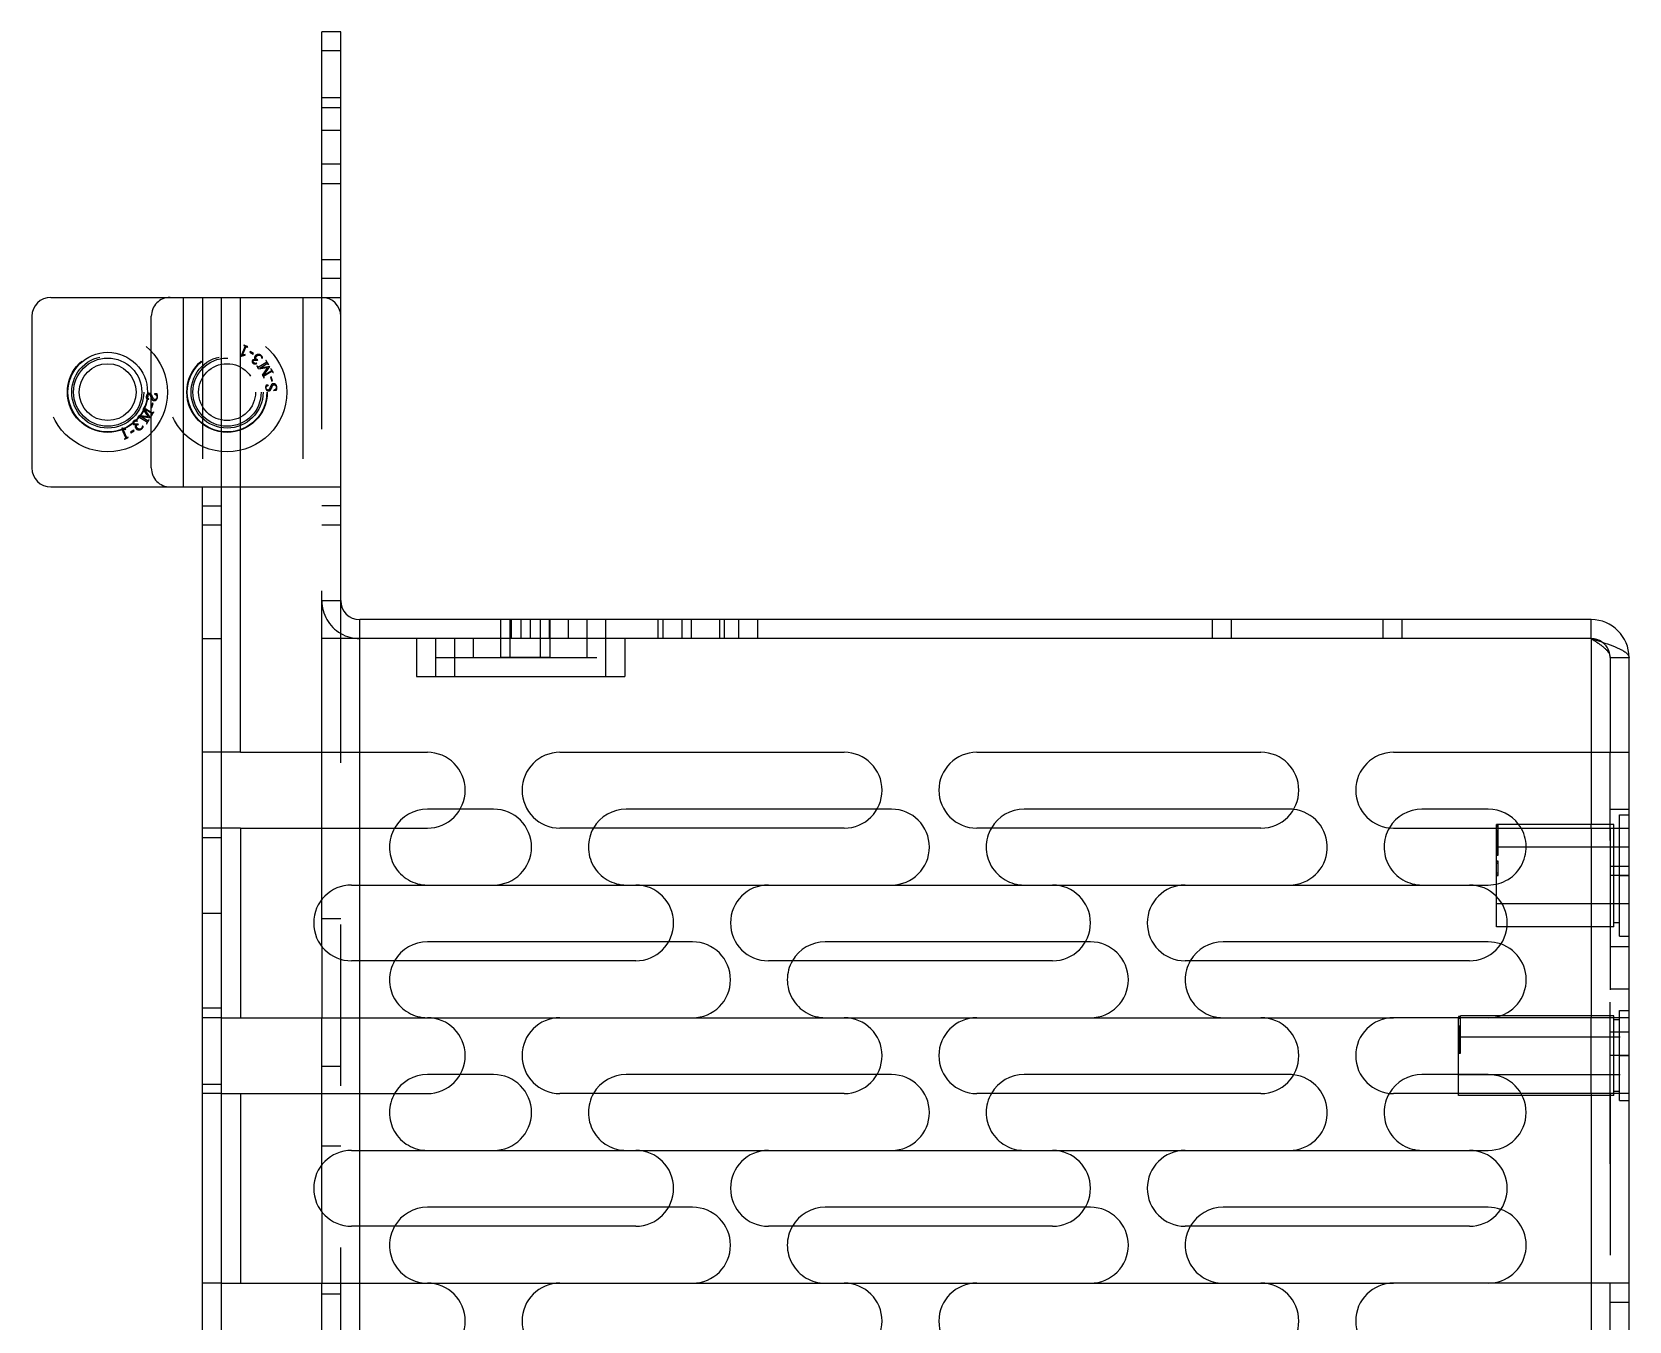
# Model space of a CAD drawing. Header units: millimetres. Extents: x 0 to 8948, y -1340 to 1100.
# Drawn here: x 5218.8 to 5303.1, y -681.3 to -613.3 of the extents above; entities that cross this region are included whole.
import ezdxf

# ---------------------------------------------------------------- set-up
doc = ezdxf.new("R2010")
doc.units = ezdxf.units.MM
doc.header["$LTSCALE"] = 85.25
doc.linetypes.add('HIDDEN', pattern=[0.2, 0.1, -0.1])
doc.layers.get('0').update_dxf_attribs({"linetype": 'CONTINUOUS'})
doc.layers.add('02___PRT_ALL_AXES', color=7, linetype='CONTINUOUS')
doc.layers.add('DEFAULT_2', color=8, linetype='HIDDEN')

msp = doc.modelspace()

# ---------------------------------------------------------------- linework, layer by layer
at = {"color": 7, "linetype": 'Continuous'}
for p, q in [((5234.134, -627.329), (5234.134, -613.329)), ((5235.134, -613.329), (5234.134, -613.329)), ((5235.134, -614.329), (5234.134, -614.329)), ((5227.834, -732.329), (5227.834, -637.329)), ((5227.834, -638.329), (5228.834, -638.329)), ((5227.834, -639.329), (5228.834, -639.329)), ((5236.134, -645.329), (5236.134, -644.329)), ((5301.134, -645.329), (5301.134, -644.329)), ((5227.834, -645.329), (5228.834, -645.329)), ((5250.134, -645.329), (5239.134, -645.329)), ((5234.134, -655.329), (5234.134, -651.329)), ((5236.134, -655.329), (5236.134, -651.329)), ((5301.134, -651.329), (5301.134, -655.129)), ((5302.134, -655.329), (5302.134, -651.329)), ((5241.428, -654.329), (5239.705, -654.329)), ((5263.428, -654.329), (5250.205, -654.329)), ((5285.205, -654.329), (5271.205, -654.329)), ((5295.705, -654.329), (5292.205, -654.329)), ((5296.134, -655.329), (5296.134, -655.129)), ((5296.234, -655.132), (5296.134, -655.132)), ((5296.234, -655.144), (5296.134, -655.144)), ((5296.234, -655.189), (5296.134, -655.189)), ((5296.234, -655.219), (5296.134, -655.219)), ((5296.234, -655.144), (5296.234, -655.132)), ((5296.234, -655.219), (5296.234, -655.189)), ((5236.134, -662.329), (5236.134, -658.329)), ((5234.134, -661.562), (5234.134, -659.097)), ((5252.428, -661.329), (5239.705, -661.329)), ((5274.428, -661.329), (5260.705, -661.329)), ((5295.705, -661.329), (5281.705, -661.329)), ((5234.134, -669.329), (5234.134, -665.329)), ((5236.134, -669.329), (5236.134, -665.329)), ((5294.134, -667.329), (5294.134, -665.329)), ((5294.234, -665.779), (5294.134, -665.779)), ((5294.234, -665.868), (5294.134, -665.868)), ((5294.234, -665.868), (5294.234, -665.779)), ((5302.134, -669.329), (5302.134, -665.329)), ((5294.234, -666.091), (5294.134, -666.091)), ((5294.134, -666.22), (5294.234, -666.22)), ((5294.234, -666.231), (5294.134, -666.231)), ((5294.234, -666.49), (5294.134, -666.49)), ((5294.234, -666.609), (5294.134, -666.609)), ((5294.234, -666.231), (5294.234, -666.091)), ((5294.234, -666.609), (5294.234, -666.49)), ((5241.428, -668.329), (5239.705, -668.329)), ((5263.428, -668.329), (5250.205, -668.329)), ((5285.205, -668.329), (5271.205, -668.329)), ((5294.134, -668.329), (5292.205, -668.329)), ((5236.134, -676.329), (5236.134, -672.329)), ((5234.134, -675.562), (5234.134, -673.097)), ((5252.428, -675.329), (5239.705, -675.329)), ((5274.428, -675.329), (5260.705, -675.329)), ((5295.705, -675.329), (5281.705, -675.329)), ((5234.134, -683.329), (5234.134, -679.329)), ((5236.134, -683.329), (5236.134, -679.329)), ((5301.134, -679.329), (5301.134, -683.329)), ((5302.134, -683.329), (5302.134, -679.329))]:
    msp.add_line(p, q, dxfattribs=at)
at = {"color": 3, "linetype": 'Continuous'}
for p, q in [((5235.134, -645.329), (5235.134, -613.329)), ((5219.834, -627.329), (5234.134, -627.329)), ((5226.834, -637.329), (5226.834, -627.329)), ((5228.834, -865.329), (5228.834, -627.329)), ((5229.834, -651.329), (5229.834, -627.329)), ((5218.834, -628.329), (5218.834, -636.329)), ((5219.834, -637.329), (5228.834, -637.329)), ((5301.134, -644.329), (5236.134, -644.329)), ((5239.134, -645.329), (5235.134, -645.329)), ((5239.134, -645.329), (5239.134, -647.329)), ((5240.134, -645.329), (5240.134, -647.329)), ((5249.134, -647.329), (5249.134, -645.329)), ((5250.134, -645.329), (5250.134, -647.329)), ((5301.134, -645.329), (5250.134, -645.329)), ((5301.134, -645.329), (5301.134, -651.329)), ((5303.134, -849.329), (5303.134, -646.329)), ((5239.134, -647.329), (5250.134, -647.329)), ((5229.834, -651.329), (5228.834, -651.329)), ((5246.705, -651.329), (5261.705, -651.329)), ((5268.705, -651.329), (5283.705, -651.329)), ((5290.705, -651.329), (5303.134, -651.329)), ((5229.834, -655.329), (5228.834, -655.329)), ((5229.834, -655.329), (5229.834, -665.329)), ((5261.705, -655.329), (5246.705, -655.329)), ((5283.705, -655.329), (5268.705, -655.329)), ((5290.705, -655.329), (5303.134, -655.329)), ((5301.134, -655.329), (5301.134, -665.329)), ((5235.705, -658.329), (5250.705, -658.329)), ((5257.705, -658.329), (5272.705, -658.329)), ((5279.705, -658.329), (5294.705, -658.329)), ((5250.705, -662.329), (5235.705, -662.329)), ((5272.705, -662.329), (5257.705, -662.329)), ((5294.705, -662.329), (5279.705, -662.329)), ((5228.834, -665.329), (5239.705, -665.329)), ((5246.705, -665.329), (5261.705, -665.329)), ((5268.705, -665.329), (5283.705, -665.329)), ((5303.134, -665.329), (5290.705, -665.329)), ((5228.834, -669.329), (5239.705, -669.329)), ((5229.834, -669.329), (5229.834, -679.329)), ((5261.705, -669.329), (5246.705, -669.329)), ((5283.705, -669.329), (5268.705, -669.329)), ((5303.134, -669.329), (5290.705, -669.329)), ((5301.134, -669.329), (5301.134, -679.329)), ((5235.705, -672.329), (5250.705, -672.329)), ((5257.705, -672.329), (5272.705, -672.329)), ((5279.705, -672.329), (5294.705, -672.329)), ((5250.705, -676.329), (5235.705, -676.329)), ((5272.705, -676.329), (5257.705, -676.329)), ((5294.705, -676.329), (5279.705, -676.329)), ((5228.834, -679.329), (5239.705, -679.329)), ((5246.705, -679.329), (5261.705, -679.329)), ((5268.705, -679.329), (5283.705, -679.329)), ((5303.134, -679.329), (5290.705, -679.329))]:
    msp.add_line(p, q, dxfattribs=at)
at = {"color": 7, "linetype": 'Continuous'}
for radius in [1.8, 1.5]:
    msp.add_circle((5222.834, -632.329), radius, dxfattribs=at)
at = {"color": 3, "linetype": 'Continuous'}
for centre, radius, start, end in [((5219.834, -628.329), 1, 90, 180), ((5234.134, -628.329), 1, 0, 90), ((5219.834, -636.329), 1, 180, 270), ((5236.134, -643.329), 1, 180, 270), ((5301.134, -646.329), 2, 0, 90), ((5246.705, -653.329), 2, 90, 270), ((5261.705, -653.329), 2, 270, 90), ((5268.705, -653.329), 2, 90, 270), ((5283.705, -653.329), 2, 270, 90), ((5290.705, -653.329), 2, 90, 270), ((5235.705, -660.329), 2, 90, 270), ((5250.705, -660.329), 2, 270, 90), ((5257.705, -660.329), 2, 90, 270), ((5272.705, -660.329), 2, 270, 90), ((5279.705, -660.329), 2, 90, 270), ((5294.705, -660.329), 2, 270, 90), ((5239.705, -667.329), 2, 270, 90), ((5246.705, -667.329), 2, 90, 270), ((5261.705, -667.329), 2, 270, 90), ((5268.705, -667.329), 2, 90, 270), ((5283.705, -667.329), 2, 270, 90), ((5290.705, -667.329), 2, 90, 270), ((5235.705, -674.329), 2, 90, 270), ((5250.705, -674.329), 2, 270, 90), ((5257.705, -674.329), 2, 90, 270), ((5272.705, -674.329), 2, 270, 90), ((5279.705, -674.329), 2, 90, 270), ((5294.705, -674.329), 2, 270, 90), ((5239.705, -681.329), 2, 270, 90), ((5246.705, -681.329), 2, 90, 270), ((5261.705, -681.329), 2, 270, 90), ((5268.705, -681.329), 2, 90, 270), ((5283.705, -681.329), 2, 270, 90), ((5290.705, -681.329), 2, 90, 270)]:
    msp.add_arc(centre, radius, start, end, dxfattribs=at)
at = {"color": 7, "linetype": 'Continuous'}
for centre, radius, start, end in [((5236.134, -643.329), 2, 239.86467, 270), ((5301.134, -646.329), 1, 54.96851, 90), ((5239.705, -656.329), 2, 90, 149.87175), ((5250.205, -656.329), 2, 90, 149.87175), ((5271.205, -656.329), 2, 90, 149.87175), ((5285.205, -656.329), 2, 83.89912, 90), ((5292.205, -656.329), 2, 90, 149.2104), ((5295.705, -656.329), 2, 36.88198, 90), ((5239.705, -663.329), 2, 90, 149.87175), ((5260.705, -663.329), 2, 90, 149.87175), ((5281.705, -663.329), 2, 90, 149.87175), ((5295.705, -663.329), 2, 70.92194, 90), ((5239.705, -670.329), 2, 90, 149.87175), ((5250.205, -670.329), 2, 90, 149.87175), ((5271.205, -670.329), 2, 90, 149.87175), ((5285.205, -670.329), 2, 83.89912, 90), ((5292.205, -670.329), 2, 90, 149.2104), ((5239.705, -677.329), 2, 90, 149.87175), ((5260.705, -677.329), 2, 90, 149.87175), ((5281.705, -677.329), 2, 90, 149.87175), ((5295.705, -677.329), 2, 70.92194, 90)]:
    msp.add_arc(centre, radius, start, end, dxfattribs=at)
at = {"color": 3, "linetype": 'Continuous'}
for points, knots in [([(5301.134, -645.329), (5301.279, -645.375), (5301.471, -645.436), (5301.662, -645.499), (5301.709, -645.515)], [0, 0, 0, 0, 0.754218, 1, 1, 1, 1]), ([(5301.709, -645.515), (5301.901, -645.579), (5302.25, -645.7), (5302.652, -645.868), (5302.901, -646.014), (5303.054, -646.132), (5303.134, -646.254), (5303.134, -646.329)], [0, 0, 0, 0, 0.358974, 0.654126, 0.770894, 0.865748, 1, 1, 1, 1])]:
    msp.add_open_spline(points, degree=3, knots=knots, dxfattribs=at)
at = {"layer": '02___PRT_ALL_AXES', "color": 8, "linetype": 'HIDDEN'}
for p, q in [((5234.134, -616.779), (5235.134, -616.779)), ((5234.134, -620.279), (5234.134, -616.78)), ((5235.134, -620.279), (5235.134, -616.78)), ((5235.134, -618.529), (5234.134, -618.529)), ((5234.134, -620.279), (5235.134, -620.279)), ((5234.134, -621.329), (5235.134, -621.329)), ((5243.584, -646.329), (5243.584, -644.329)), ((5246.184, -644.329), (5243.585, -644.329)), ((5244.084, -646.329), (5244.084, -644.329)), ((5244.634, -644.329), (5244.634, -645.329)), ((5245.134, -644.329), (5245.134, -645.329)), ((5245.684, -646.329), (5245.684, -644.329)), ((5246.184, -646.329), (5246.184, -644.329)), ((5251.884, -645.329), (5251.884, -644.329)), ((5255.384, -644.329), (5251.885, -644.329)), ((5253.634, -644.329), (5253.634, -645.329)), ((5255.384, -645.329), (5255.384, -644.329)), ((5246.184, -645.329), (5243.584, -645.329)), ((5255.384, -645.329), (5251.885, -645.329)), ((5246.184, -646.329), (5243.584, -646.329)), ((5228.834, -651.329), (5227.834, -651.329)), ((5302.134, -654.329), (5303.134, -654.329)), ((5302.134, -775.329), (5302.134, -654.33)), ((5303.134, -775.329), (5303.134, -654.33)), ((5228.834, -655.329), (5227.834, -655.329)), ((5227.834, -655.829), (5228.834, -655.829)), ((5227.834, -668.829), (5227.834, -655.83)), ((5228.834, -668.829), (5228.834, -655.83)), ((5302.334, -655.129), (5302.134, -655.129)), ((5296.134, -658.941), (5296.134, -656.329)), ((5303.134, -656.329), (5296.134, -656.329)), ((5302.134, -657.329), (5303.134, -657.329)), ((5303.134, -657.829), (5302.134, -657.829)), ((5228.834, -659.829), (5227.834, -659.829)), ((5303.134, -659.329), (5296.134, -659.329)), ((5302.334, -660.529), (5296.694, -660.529)), ((5302.134, -661.579), (5303.134, -661.579)), ((5303.134, -663.829), (5302.134, -663.829)), ((5228.834, -664.829), (5227.834, -664.829)), ((5302.334, -665.234), (5294.234, -665.234)), ((5302.334, -669.424), (5302.334, -665.234)), ((5302.634, -665.434), (5302.334, -665.434)), ((5302.634, -669.224), (5302.634, -665.434)), ((5294.134, -667.329), (5294.134, -666.329)), ((5294.134, -666.329), (5303.134, -666.329)), ((5302.134, -666.079), (5303.134, -666.079)), ((5303.134, -667.329), (5302.134, -667.329)), ((5294.134, -668.329), (5303.134, -668.329)), ((5227.834, -668.829), (5228.834, -668.829)), ((5294.134, -669.424), (5294.134, -669.329)), ((5302.634, -669.224), (5302.334, -669.224)), ((5302.334, -669.424), (5294.134, -669.424)), ((5302.134, -680.329), (5303.134, -680.329))]:
    msp.add_line(p, q, dxfattribs=at)
at = {"layer": '02___PRT_ALL_AXES', "color": 3, "linetype": 'Continuous'}
for p, q in [((5229.834, -651.329), (5239.705, -651.329)), ((5229.834, -655.329), (5239.705, -655.329))]:
    msp.add_line(p, q, dxfattribs=at)
at = {"layer": '02___PRT_ALL_AXES', "color": 7, "linetype": 'Continuous'}
for p, q in [((5302.134, -655.129), (5296.134, -655.129)), ((5296.134, -660.529), (5296.134, -658.941)), ((5296.694, -660.529), (5296.134, -660.529)), ((5294.134, -669.329), (5294.134, -667.329))]:
    msp.add_line(p, q, dxfattribs=at)
at = {"layer": '02___PRT_ALL_AXES', "color": 3, "linetype": 'Continuous'}
msp.add_circle((5222.834, -632.329), 2.1, dxfattribs=at)
at = {"layer": '02___PRT_ALL_AXES', "color": 8, "linetype": 'HIDDEN'}
msp.add_circle((5229.134, -632.329), 2.1, dxfattribs=at)
at = {"layer": '02___PRT_ALL_AXES', "color": 3, "linetype": 'Continuous'}
msp.add_arc((5239.705, -653.329), 2, 270, 90, dxfattribs=at)
at = {"layer": 'DEFAULT_2', "color": 8, "linetype": 'HIDDEN'}
for p, q in [((5235.134, -617.329), (5234.134, -617.329)), ((5234.134, -625.329), (5235.134, -625.329)), ((5235.134, -626.329), (5234.134, -626.329)), ((5227.834, -627.329), (5227.834, -637.329)), ((5233.134, -627.329), (5233.134, -637.329)), ((5234.134, -651.329), (5234.134, -627.329)), ((5234.134, -627.329), (5235.134, -627.329)), ((5225.134, -636.329), (5225.134, -628.329)), ((5230.071, -629.936), (5229.87, -630.418)), ((5229.87, -630.418), (5229.898, -630.429)), ((5229.954, -630.374), (5230.126, -629.959)), ((5230.081, -630.351), (5229.954, -630.374)), ((5230.025, -629.854), (5230.019, -629.867)), ((5230.019, -629.867), (5230.055, -629.89)), ((5230.086, -630.371), (5230.081, -630.351)), ((5230.169, -629.938), (5230.216, -629.949)), ((5230.216, -629.949), (5230.221, -629.936)), ((5230.353, -630.182), (5230.333, -630.216)), ((5230.333, -630.216), (5230.515, -630.33)), ((5230.536, -630.296), (5230.353, -630.182)), ((5230.515, -630.33), (5230.536, -630.296)), ((5230.981, -630.53), (5230.999, -630.523)), ((5230.699, -630.816), (5230.693, -630.799)), ((5230.715, -630.944), (5230.702, -630.952)), ((5230.754, -630.986), (5230.715, -630.944)), ((5230.746, -630.64), (5230.751, -630.621)), ((5230.791, -631.098), (5231.272, -631.023)), ((5231.177, -630.785), (5230.824, -630.998)), ((5230.855, -631.061), (5231.219, -630.842)), ((5231.392, -630.976), (5230.855, -631.061)), ((5231.272, -631.023), (5230.99, -631.428)), ((5231.052, -631.463), (5231.392, -630.976)), ((5231.454, -631.221), (5231.052, -631.463)), ((5231.056, -631.491), (5231.467, -631.243)), ((5231.193, -630.655), (5231.181, -630.662)), ((5231.181, -630.662), (5231.207, -630.736)), ((5231.278, -630.844), (5231.315, -630.885)), ((5231.315, -630.885), (5231.327, -630.877)), ((5231.456, -631.09), (5231.443, -631.098)), ((5231.443, -631.098), (5231.478, -631.174)), ((5231.531, -631.261), (5231.565, -631.299)), ((5231.565, -631.299), (5231.577, -631.292)), ((5231.09, -631.567), (5231.056, -631.491)), ((5231.078, -631.575), (5231.09, -631.567)), ((5231.299, -631.959), (5231.195, -631.967)), ((5231.299, -631.959), (5231.3, -631.971)), ((5231.469, -631.528), (5231.432, -631.539)), ((5231.432, -631.539), (5231.494, -631.745)), ((5231.532, -631.734), (5231.469, -631.528)), ((5231.494, -631.745), (5231.532, -631.734)), ((5231.6, -632.238), (5231.599, -632.225)), ((5231.6, -632.238), (5231.736, -632.233)), ((5224.756, -633.168), (5224.79, -633.092)), ((5224.79, -633.092), (5224.778, -633.084)), ((5224.895, -632.692), (5224.999, -632.7)), ((5224.999, -632.7), (5225, -632.688)), ((5225.194, -632.914), (5225.132, -633.12)), ((5225.169, -633.131), (5225.232, -632.925)), ((5225.232, -632.925), (5225.194, -632.914)), ((5225.3, -632.421), (5225.299, -632.434)), ((5225.436, -632.426), (5225.3, -632.421)), ((5224.393, -633.86), (5224.399, -633.843)), ((5224.402, -633.707), (5224.415, -633.715)), ((5224.415, -633.715), (5224.454, -633.673)), ((5224.972, -633.636), (5224.491, -633.561)), ((5224.524, -633.661), (5224.877, -633.874)), ((5224.919, -633.817), (5224.555, -633.598)), ((5224.555, -633.598), (5225.092, -633.683)), ((5224.69, -633.231), (5224.972, -633.636)), ((5225.092, -633.683), (5224.752, -633.196)), ((5224.752, -633.196), (5225.154, -633.438)), ((5225.167, -633.416), (5224.756, -633.168)), ((5224.907, -633.922), (5224.881, -633.997)), ((5225.015, -633.774), (5224.978, -633.815)), ((5225.027, -633.781), (5225.015, -633.774)), ((5225.132, -633.12), (5225.169, -633.131)), ((5225.178, -633.485), (5225.143, -633.561)), ((5225.143, -633.561), (5225.156, -633.569)), ((5225.265, -633.36), (5225.231, -633.398)), ((5225.277, -633.367), (5225.265, -633.36)), ((5223.598, -634.23), (5223.57, -634.241)), ((5223.57, -634.241), (5223.771, -634.723)), ((5223.826, -634.7), (5223.654, -634.285)), ((5223.654, -634.285), (5223.781, -634.308)), ((5223.755, -634.769), (5223.719, -634.792)), ((5223.781, -634.308), (5223.786, -634.288)), ((5223.916, -634.71), (5223.869, -634.721)), ((5223.921, -634.723), (5223.916, -634.71)), ((5224.215, -634.329), (5224.033, -634.443)), ((5224.033, -634.443), (5224.053, -634.477)), ((5224.053, -634.477), (5224.236, -634.363)), ((5224.236, -634.363), (5224.215, -634.329)), ((5224.451, -634.038), (5224.446, -634.019)), ((5224.699, -634.136), (5224.681, -634.129)), ((5224.881, -633.997), (5224.893, -634.004)), ((5223.719, -634.792), (5223.725, -634.805)), ((5228.834, -637.329), (5235.134, -637.329)), ((5235.134, -638.329), (5234.134, -638.329)), ((5234.134, -639.329), (5235.134, -639.329)), ((5234.134, -643.329), (5235.134, -643.329)), ((5244.134, -644.329), (5244.134, -645.329)), ((5245.134, -644.329), (5245.134, -645.329)), ((5246.134, -644.329), (5246.134, -645.329)), ((5247.134, -644.329), (5247.134, -645.329)), ((5248.134, -646.329), (5248.134, -644.329)), ((5249.134, -645.329), (5249.134, -644.329)), ((5252.134, -644.329), (5252.134, -645.329)), ((5253.134, -644.329), (5253.134, -645.329)), ((5255.134, -644.329), (5255.134, -645.329)), ((5256.134, -644.329), (5256.134, -645.329)), ((5257.134, -644.329), (5257.134, -645.329)), ((5281.134, -644.329), (5281.134, -645.329)), ((5282.134, -644.329), (5282.134, -645.329)), ((5290.134, -644.329), (5290.134, -645.329)), ((5291.134, -644.329), (5291.134, -645.329)), ((5235.134, -645.329), (5234.134, -645.329)), ((5235.134, -805.329), (5235.134, -645.329)), ((5236.134, -651.329), (5236.134, -645.329)), ((5241.134, -645.329), (5241.134, -647.329)), ((5242.134, -646.329), (5242.134, -645.329)), ((5240.134, -646.329), (5249.134, -646.329)), ((5302.134, -646.329), (5302.134, -651.329)), ((5302.134, -646.329), (5303.134, -646.329)), ((5243.205, -654.329), (5241.428, -654.329)), ((5264.205, -654.329), (5263.428, -654.329)), ((5302.634, -661.029), (5302.634, -654.629)), ((5302.634, -654.629), (5303.134, -654.629)), ((5228.834, -655.329), (5227.834, -655.329)), ((5234.134, -659.097), (5234.134, -655.329)), ((5236.134, -658.329), (5236.134, -655.329)), ((5296.234, -655.136), (5296.134, -655.136)), ((5296.234, -655.147), (5296.134, -655.147)), ((5296.134, -655.242), (5296.234, -655.242)), ((5296.134, -657.829), (5296.134, -655.329)), ((5296.134, -655.441), (5296.234, -655.441)), ((5296.134, -655.446), (5296.234, -655.446)), ((5296.134, -655.448), (5296.234, -655.448)), ((5296.234, -655.471), (5296.134, -655.471)), ((5296.134, -655.479), (5296.234, -655.479)), ((5296.134, -655.523), (5296.234, -655.523)), ((5296.134, -655.536), (5296.234, -655.536)), ((5296.134, -655.539), (5296.234, -655.539)), ((5296.134, -655.551), (5296.234, -655.551)), ((5296.234, -655.563), (5296.134, -655.563)), ((5296.134, -655.575), (5296.234, -655.575)), ((5296.134, -655.577), (5296.234, -655.577)), ((5296.134, -655.62), (5296.234, -655.62)), ((5296.134, -655.639), (5296.234, -655.639)), ((5296.134, -655.699), (5296.234, -655.699)), ((5296.134, -655.711), (5296.234, -655.711)), ((5296.134, -655.751), (5296.234, -655.751)), ((5296.134, -655.768), (5296.234, -655.768)), ((5296.134, -655.809), (5296.234, -655.809)), ((5296.134, -655.844), (5296.234, -655.844)), ((5296.234, -655.189), (5296.234, -655.144)), ((5296.234, -656.746), (5296.234, -655.219)), ((5301.134, -655.329), (5301.134, -655.129)), ((5302.134, -655.329), (5302.134, -665.329)), ((5302.334, -660.529), (5302.334, -655.13)), ((5296.134, -655.856), (5296.234, -655.856)), ((5296.134, -655.895), (5296.234, -655.895)), ((5296.134, -655.895), (5296.234, -655.895)), ((5296.134, -655.909), (5296.234, -655.909)), ((5296.134, -655.929), (5296.234, -655.929)), ((5296.134, -655.938), (5296.234, -655.938)), ((5296.134, -655.948), (5296.234, -655.948)), ((5296.134, -655.968), (5296.234, -655.968)), ((5296.134, -655.98), (5296.234, -655.98)), ((5296.134, -655.982), (5296.234, -655.982)), ((5296.134, -655.984), (5296.234, -655.984)), ((5296.134, -655.989), (5296.234, -655.989)), ((5296.134, -656.011), (5296.234, -656.011)), ((5296.134, -656.043), (5296.234, -656.043)), ((5296.134, -656.045), (5296.234, -656.045)), ((5296.134, -656.061), (5296.234, -656.061)), ((5296.134, -656.073), (5296.234, -656.073)), ((5296.134, -656.078), (5296.234, -656.078)), ((5296.134, -656.098), (5296.234, -656.098)), ((5296.134, -656.112), (5296.234, -656.112)), ((5296.134, -656.112), (5296.234, -656.112)), ((5296.134, -656.119), (5296.234, -656.119)), ((5296.134, -656.156), (5296.234, -656.156)), ((5296.134, -656.158), (5296.234, -656.158)), ((5296.134, -656.169), (5296.234, -656.169)), ((5296.134, -656.17), (5296.234, -656.17)), ((5296.134, -656.188), (5296.234, -656.188)), ((5296.134, -656.189), (5296.234, -656.189)), ((5296.134, -656.234), (5296.234, -656.234)), ((5296.134, -656.26), (5296.234, -656.26)), ((5296.134, -656.264), (5296.234, -656.264)), ((5296.134, -656.268), (5296.234, -656.268)), ((5296.134, -656.301), (5296.234, -656.301)), ((5296.134, -656.303), (5296.234, -656.303)), ((5296.134, -656.318), (5296.234, -656.318)), ((5296.134, -656.334), (5296.234, -656.334)), ((5296.134, -656.338), (5296.234, -656.338)), ((5296.134, -656.355), (5296.234, -656.355)), ((5296.134, -656.361), (5296.234, -656.361)), ((5296.134, -656.362), (5296.234, -656.362)), ((5296.134, -656.366), (5296.234, -656.366)), ((5296.134, -656.383), (5296.234, -656.383)), ((5296.134, -656.417), (5296.234, -656.417)), ((5296.134, -656.427), (5296.234, -656.427)), ((5296.134, -656.44), (5296.234, -656.44)), ((5296.134, -656.447), (5296.234, -656.447)), ((5296.134, -656.461), (5296.234, -656.461)), ((5296.134, -656.508), (5296.234, -656.508)), ((5296.134, -656.512), (5296.234, -656.512)), ((5296.134, -656.537), (5296.234, -656.537)), ((5296.134, -656.546), (5296.234, -656.546)), ((5296.134, -656.561), (5296.234, -656.561)), ((5296.134, -656.571), (5296.234, -656.571)), ((5296.134, -656.595), (5296.234, -656.595)), ((5296.134, -656.6), (5296.234, -656.6)), ((5296.134, -656.647), (5296.234, -656.647)), ((5296.134, -656.681), (5296.234, -656.681)), ((5296.134, -656.742), (5296.234, -656.742)), ((5296.134, -656.746), (5296.234, -656.746)), ((5296.134, -657.068), (5296.234, -657.068)), ((5296.234, -657.079), (5296.134, -657.079)), ((5296.134, -657.092), (5296.234, -657.092)), ((5296.234, -657.198), (5296.134, -657.198)), ((5296.234, -657.823), (5296.234, -657.068)), ((5250.705, -658.329), (5257.705, -658.329)), ((5272.705, -658.329), (5279.705, -658.329)), ((5294.705, -658.329), (5295.705, -658.329)), ((5296.134, -657.678), (5296.234, -657.678)), ((5296.134, -657.8), (5296.234, -657.8)), ((5296.134, -657.823), (5296.234, -657.823)), ((5302.634, -657.829), (5303.134, -657.829)), ((5235.134, -660.109), (5234.134, -660.109)), ((5302.634, -660.329), (5302.334, -660.329)), ((5234.134, -661.562), (5234.134, -665.329)), ((5253.705, -661.329), (5252.428, -661.329)), ((5274.705, -661.329), (5274.428, -661.329)), ((5302.634, -661.029), (5303.134, -661.029)), ((5236.134, -665.329), (5236.134, -662.329)), ((5302.634, -669.704), (5302.634, -664.954)), ((5302.634, -664.954), (5303.134, -664.954)), ((5228.834, -665.329), (5227.834, -665.329)), ((5239.705, -665.329), (5246.705, -665.329)), ((5261.705, -665.329), (5268.705, -665.329)), ((5283.705, -665.329), (5290.705, -665.329)), ((5294.134, -665.259), (5294.134, -665.329)), ((5294.234, -665.259), (5294.134, -665.259)), ((5294.234, -665.279), (5294.134, -665.279)), ((5294.134, -665.331), (5294.234, -665.331)), ((5294.134, -665.347), (5294.234, -665.347)), ((5294.134, -665.352), (5294.234, -665.352)), ((5294.134, -665.801), (5294.234, -665.801)), ((5294.134, -665.834), (5294.234, -665.834)), ((5294.134, -665.839), (5294.234, -665.839)), ((5294.134, -665.86), (5294.234, -665.86)), ((5294.134, -665.864), (5294.234, -665.864)), ((5294.134, -665.868), (5294.234, -665.868)), ((5294.134, -665.884), (5294.234, -665.884)), ((5294.134, -665.948), (5294.234, -665.948)), ((5294.134, -665.952), (5294.234, -665.952)), ((5294.234, -665.779), (5294.234, -665.234)), ((5294.234, -666.091), (5294.234, -665.868)), ((5301.134, -669.329), (5301.134, -665.329)), ((5294.134, -665.98), (5294.234, -665.98)), ((5294.134, -665.981), (5294.234, -665.981)), ((5294.134, -665.991), (5294.234, -665.991)), ((5294.134, -665.994), (5294.234, -665.994)), ((5294.134, -666.005), (5294.234, -666.005)), ((5294.134, -666.008), (5294.234, -666.008)), ((5294.134, -666.009), (5294.234, -666.009)), ((5294.134, -666.011), (5294.234, -666.011)), ((5294.134, -666.016), (5294.234, -666.016)), ((5294.134, -666.04), (5294.234, -666.04)), ((5294.134, -666.047), (5294.234, -666.047)), ((5294.134, -666.05), (5294.234, -666.05)), ((5294.134, -666.059), (5294.234, -666.059)), ((5294.134, -666.07), (5294.234, -666.07)), ((5294.134, -666.075), (5294.234, -666.075)), ((5294.134, -666.076), (5294.234, -666.076)), ((5294.134, -666.095), (5294.234, -666.095)), ((5294.134, -666.103), (5294.234, -666.103)), ((5294.134, -666.111), (5294.234, -666.111)), ((5294.134, -666.127), (5294.234, -666.127)), ((5294.134, -666.13), (5294.234, -666.13)), ((5294.134, -666.164), (5294.234, -666.164)), ((5294.134, -666.171), (5294.234, -666.171)), ((5294.134, -666.178), (5294.234, -666.178)), ((5294.134, -666.196), (5294.234, -666.196)), ((5294.134, -666.208), (5294.234, -666.208)), ((5294.134, -666.217), (5294.234, -666.217)), ((5294.134, -666.218), (5294.234, -666.218)), ((5294.134, -666.222), (5294.234, -666.222)), ((5294.134, -666.233), (5294.234, -666.233)), ((5294.134, -666.235), (5294.234, -666.235)), ((5294.134, -666.288), (5294.234, -666.288)), ((5294.134, -666.303), (5294.234, -666.303)), ((5294.134, -666.389), (5294.234, -666.389)), ((5294.134, -666.391), (5294.234, -666.391)), ((5294.134, -666.419), (5294.234, -666.419)), ((5294.134, -666.459), (5294.234, -666.459)), ((5294.134, -666.487), (5294.234, -666.487)), ((5294.134, -666.489), (5294.234, -666.489)), ((5294.134, -666.491), (5294.234, -666.491)), ((5294.134, -666.496), (5294.234, -666.496)), ((5294.134, -666.506), (5294.234, -666.506)), ((5294.134, -666.516), (5294.234, -666.516)), ((5294.134, -666.521), (5294.234, -666.521)), ((5294.134, -666.551), (5294.234, -666.551)), ((5294.234, -666.585), (5294.134, -666.585)), ((5294.134, -666.591), (5294.234, -666.591)), ((5294.134, -666.592), (5294.234, -666.592)), ((5294.134, -666.598), (5294.234, -666.598)), ((5294.134, -666.603), (5294.234, -666.603)), ((5294.134, -666.607), (5294.234, -666.607)), ((5294.134, -666.608), (5294.234, -666.608)), ((5294.134, -666.648), (5294.234, -666.648)), ((5294.134, -666.653), (5294.234, -666.653)), ((5294.234, -666.667), (5294.134, -666.667)), ((5294.134, -666.678), (5294.234, -666.678)), ((5294.134, -666.689), (5294.234, -666.689)), ((5294.134, -666.705), (5294.234, -666.705)), ((5294.134, -666.708), (5294.234, -666.708)), ((5294.134, -666.721), (5294.234, -666.721)), ((5294.134, -666.77), (5294.234, -666.77)), ((5294.134, -666.782), (5294.234, -666.782)), ((5294.134, -666.787), (5294.234, -666.787)), ((5294.134, -666.798), (5294.234, -666.798)), ((5294.234, -666.49), (5294.234, -666.231)), ((5294.234, -667.202), (5294.234, -666.609)), ((5294.134, -666.842), (5294.234, -666.842)), ((5294.134, -666.848), (5294.234, -666.848)), ((5294.134, -666.86), (5294.234, -666.86)), ((5294.134, -666.89), (5294.234, -666.89)), ((5294.134, -666.892), (5294.234, -666.892)), ((5294.134, -666.903), (5294.234, -666.903)), ((5294.134, -666.908), (5294.234, -666.908)), ((5294.134, -666.911), (5294.234, -666.911)), ((5294.134, -666.92), (5294.234, -666.92)), ((5294.134, -666.961), (5294.234, -666.961)), ((5294.134, -666.978), (5294.234, -666.978)), ((5294.134, -666.981), (5294.234, -666.981)), ((5294.134, -666.985), (5294.234, -666.985)), ((5294.134, -667.001), (5294.234, -667.001)), ((5294.134, -667.024), (5294.234, -667.024)), ((5294.134, -667.037), (5294.234, -667.037)), ((5294.134, -667.038), (5294.234, -667.038)), ((5294.134, -667.042), (5294.234, -667.042)), ((5294.134, -667.052), (5294.234, -667.052)), ((5294.134, -667.081), (5294.234, -667.081)), ((5294.134, -667.083), (5294.234, -667.083)), ((5294.134, -667.092), (5294.234, -667.092)), ((5294.134, -667.097), (5294.234, -667.097)), ((5294.134, -667.099), (5294.234, -667.099)), ((5294.134, -667.122), (5294.234, -667.122)), ((5294.134, -667.133), (5294.234, -667.133)), ((5294.134, -667.169), (5294.234, -667.169)), ((5294.134, -667.172), (5294.234, -667.172)), ((5294.134, -667.199), (5294.234, -667.199)), ((5294.134, -667.202), (5294.234, -667.202)), ((5302.634, -667.329), (5303.134, -667.329)), ((5235.134, -667.909), (5234.134, -667.909)), ((5243.205, -668.329), (5241.428, -668.329)), ((5264.205, -668.329), (5263.428, -668.329)), ((5295.705, -668.329), (5294.134, -668.329)), ((5228.834, -669.329), (5227.834, -669.329)), ((5234.134, -673.097), (5234.134, -669.329)), ((5236.134, -672.329), (5236.134, -669.329)), ((5302.134, -669.329), (5302.134, -679.329)), ((5302.634, -669.704), (5303.134, -669.704)), ((5235.134, -672.109), (5234.134, -672.109)), ((5250.705, -672.329), (5257.705, -672.329)), ((5272.705, -672.329), (5279.705, -672.329)), ((5294.705, -672.329), (5295.705, -672.329)), ((5234.134, -675.562), (5234.134, -679.329)), ((5253.705, -675.329), (5252.428, -675.329)), ((5274.705, -675.329), (5274.428, -675.329)), ((5236.134, -679.329), (5236.134, -676.329)), ((5228.834, -679.329), (5227.834, -679.329)), ((5239.705, -679.329), (5246.705, -679.329)), ((5261.705, -679.329), (5268.705, -679.329)), ((5283.705, -679.329), (5290.705, -679.329)), ((5235.134, -679.909), (5234.134, -679.909))]:
    msp.add_line(p, q, dxfattribs=at)
for centre, radius in [((5222.834, -632.329), 3.15), ((5229.134, -632.329), 3.15), ((5222.834, -632.329), 2.125), ((5222.834, -632.329), 1.9), ((5229.134, -632.329), 2.125), ((5229.134, -632.329), 1.9), ((5229.134, -632.329), 1.8), ((5229.134, -632.329), 1.5)]:
    msp.add_circle(centre, radius, dxfattribs=at)
for centre, radius, start, end in [((5226.134, -628.329), 1, 90, 180), ((5229.516, -631.763), 1.438, 27.53662, 31.08982), ((5223.216, -632.896), 1.438, 328.91018, 332.46337), ((5226.134, -636.329), 1, 180, 270), ((5236.134, -643.329), 2, 180, 239.86467), ((5301.134, -646.329), 1, 0, 54.96851), ((5243.205, -656.329), 2, 270, 90), ((5264.205, -656.329), 2, 270, 90), ((5285.205, -656.329), 2, 270, 83.89912), ((5239.705, -656.329), 2, 149.87175, 270), ((5250.205, -656.329), 2, 149.87175, 270), ((5271.205, -656.329), 2, 149.87175, 270), ((5292.205, -656.329), 2, 149.2104, 270), ((5295.705, -656.329), 2, 270, 36.88198), ((5253.705, -663.329), 2, 270, 90), ((5274.705, -663.329), 2, 270, 90), ((5295.705, -663.329), 2, 270, 70.92194), ((5239.705, -663.329), 2, 149.87175, 270), ((5260.705, -663.329), 2, 149.87175, 270), ((5281.705, -663.329), 2, 149.87175, 270), ((5243.205, -670.329), 2, 270, 90), ((5264.205, -670.329), 2, 270, 90), ((5285.205, -670.329), 2, 270, 83.89912), ((5295.705, -670.329), 2, 270, 90), ((5239.705, -670.329), 2, 149.87175, 270), ((5250.205, -670.329), 2, 149.87175, 270), ((5271.205, -670.329), 2, 149.87175, 270), ((5292.205, -670.329), 2, 149.2104, 270), ((5253.705, -677.329), 2, 270, 90), ((5274.705, -677.329), 2, 270, 90), ((5295.705, -677.329), 2, 270, 70.92194), ((5239.705, -677.329), 2, 149.87175, 270), ((5260.705, -677.329), 2, 149.87175, 270), ((5281.705, -677.329), 2, 149.87175, 270)]:
    msp.add_arc(centre, radius, start, end, dxfattribs=at)
for points in [[(5229.898, -630.429), (5229.974, -630.4), (5230.037, -630.381), (5230.086, -630.371)], [(5230.122, -629.897), (5230.086, -629.882), (5230.054, -629.868), (5230.025, -629.854)], [(5230.055, -629.89), (5230.074, -629.902), (5230.079, -629.917), (5230.071, -629.936)], [(5230.221, -629.936), (5230.192, -629.925), (5230.159, -629.913), (5230.122, -629.897)], [(5230.126, -629.959), (5230.134, -629.94), (5230.148, -629.934), (5230.169, -629.938)], [(5230.631, -630.407), (5230.6, -630.441), (5230.585, -630.478), (5230.586, -630.517)], [(5230.586, -630.517), (5230.586, -630.557), (5230.604, -630.59), (5230.638, -630.617)], [(5230.777, -630.338), (5230.719, -630.34), (5230.67, -630.363), (5230.631, -630.407)], [(5230.679, -630.597), (5230.657, -630.578), (5230.648, -630.553), (5230.651, -630.521)], [(5230.651, -630.521), (5230.654, -630.489), (5230.668, -630.459), (5230.693, -630.43)], [(5230.693, -630.43), (5230.724, -630.396), (5230.761, -630.377), (5230.803, -630.372)], [(5230.937, -630.4), (5230.889, -630.357), (5230.836, -630.336), (5230.777, -630.338)], [(5230.803, -630.372), (5230.846, -630.367), (5230.881, -630.377), (5230.908, -630.401)], [(5230.908, -630.401), (5230.925, -630.417), (5230.938, -630.446), (5230.946, -630.488)], [(5230.998, -630.475), (5230.988, -630.454), (5230.968, -630.428), (5230.937, -630.4)], [(5230.946, -630.488), (5230.949, -630.505), (5230.954, -630.517), (5230.962, -630.523)], [(5230.962, -630.523), (5230.967, -630.528), (5230.974, -630.53), (5230.981, -630.53)], [(5230.999, -630.523), (5231.008, -630.513), (5231.007, -630.497), (5230.998, -630.475)], [(5230.473, -630.653), (5230.457, -630.671), (5230.452, -630.694), (5230.456, -630.724)], [(5230.456, -630.724), (5230.46, -630.754), (5230.474, -630.78), (5230.499, -630.803)], [(5230.536, -630.619), (5230.51, -630.624), (5230.489, -630.635), (5230.473, -630.653)], [(5230.499, -630.803), (5230.528, -630.828), (5230.558, -630.841), (5230.59, -630.843)], [(5230.516, -630.725), (5230.514, -630.702), (5230.521, -630.681), (5230.537, -630.663)], [(5230.547, -630.783), (5230.528, -630.767), (5230.518, -630.747), (5230.516, -630.725)], [(5230.638, -630.617), (5230.596, -630.614), (5230.563, -630.614), (5230.536, -630.619)], [(5230.537, -630.663), (5230.56, -630.638), (5230.613, -630.63), (5230.695, -630.638)], [(5230.613, -630.812), (5230.587, -630.809), (5230.565, -630.8), (5230.547, -630.783)], [(5230.59, -630.843), (5230.622, -630.845), (5230.658, -630.836), (5230.699, -630.816)], [(5230.693, -630.799), (5230.666, -630.811), (5230.639, -630.816), (5230.613, -630.812)], [(5230.751, -630.621), (5230.72, -630.62), (5230.695, -630.612), (5230.679, -630.597)], [(5230.695, -630.638), (5230.713, -630.639), (5230.73, -630.64), (5230.746, -630.64)], [(5230.702, -630.952), (5230.717, -630.972), (5230.732, -630.995), (5230.747, -631.02)], [(5230.787, -631.009), (5230.777, -631.007), (5230.767, -631), (5230.754, -630.986)], [(5230.824, -630.998), (5230.809, -631.007), (5230.797, -631.011), (5230.787, -631.009)], [(5231.208, -630.762), (5231.204, -630.768), (5231.194, -630.775), (5231.177, -630.785)], [(5231.258, -630.768), (5231.243, -630.743), (5231.222, -630.706), (5231.193, -630.655)], [(5231.207, -630.736), (5231.212, -630.747), (5231.211, -630.755), (5231.208, -630.762)], [(5231.219, -630.842), (5231.235, -630.833), (5231.246, -630.828), (5231.252, -630.828)], [(5231.252, -630.828), (5231.26, -630.828), (5231.268, -630.834), (5231.278, -630.844)], [(5231.327, -630.877), (5231.301, -630.836), (5231.278, -630.8), (5231.258, -630.768)], [(5231.478, -631.174), (5231.486, -631.19), (5231.479, -631.206), (5231.454, -631.221)], [(5231.514, -631.192), (5231.492, -631.156), (5231.473, -631.122), (5231.456, -631.09)], [(5231.467, -631.243), (5231.48, -631.236), (5231.49, -631.232), (5231.497, -631.234)], [(5231.497, -631.234), (5231.504, -631.235), (5231.516, -631.244), (5231.531, -631.261)], [(5231.577, -631.292), (5231.551, -631.252), (5231.53, -631.218), (5231.514, -631.192)], [(5230.99, -631.428), (5230.999, -631.44), (5231.014, -631.464), (5231.035, -631.498)], [(5231.035, -631.498), (5231.06, -631.54), (5231.074, -631.565), (5231.078, -631.575)], [(5231.195, -631.967), (5231.173, -632.004), (5231.164, -632.05), (5231.17, -632.102)], [(5231.17, -632.102), (5231.175, -632.155), (5231.194, -632.197), (5231.225, -632.227)], [(5231.196, -632.114), (5231.188, -632.045), (5231.223, -631.998), (5231.299, -631.971)], [(5231.233, -632.193), (5231.212, -632.173), (5231.199, -632.146), (5231.196, -632.114)], [(5231.225, -632.227), (5231.257, -632.257), (5231.294, -632.27), (5231.336, -632.265)], [(5231.302, -632.219), (5231.277, -632.221), (5231.254, -632.213), (5231.233, -632.193)], [(5231.354, -632.187), (5231.34, -632.206), (5231.322, -632.216), (5231.302, -632.219)], [(5231.336, -632.265), (5231.37, -632.262), (5231.4, -632.246), (5231.424, -632.219)], [(5231.411, -632.068), (5231.388, -632.127), (5231.369, -632.167), (5231.354, -632.187)], [(5231.476, -631.936), (5231.456, -631.963), (5231.435, -632.008), (5231.411, -632.068)], [(5231.424, -632.219), (5231.448, -632.191), (5231.472, -632.145), (5231.498, -632.078)], [(5231.571, -631.886), (5231.527, -631.891), (5231.495, -631.908), (5231.476, -631.936)], [(5231.498, -632.078), (5231.517, -632.03), (5231.534, -631.996), (5231.55, -631.974)], [(5231.55, -631.974), (5231.566, -631.953), (5231.587, -631.94), (5231.614, -631.937)], [(5231.699, -631.926), (5231.665, -631.894), (5231.621, -631.881), (5231.571, -631.886)], [(5231.703, -632.159), (5231.678, -632.193), (5231.643, -632.215), (5231.599, -632.225)], [(5231.614, -631.937), (5231.643, -631.934), (5231.67, -631.944), (5231.694, -631.966)], [(5231.694, -631.966), (5231.718, -631.988), (5231.731, -632.017), (5231.735, -632.052)], [(5231.761, -632.069), (5231.754, -632.005), (5231.734, -631.958), (5231.699, -631.926)], [(5231.735, -632.052), (5231.739, -632.09), (5231.729, -632.125), (5231.703, -632.159)], [(5231.736, -632.233), (5231.759, -632.182), (5231.768, -632.128), (5231.761, -632.069)], [(5224.778, -633.084), (5224.774, -633.094), (5224.76, -633.119), (5224.735, -633.161)], [(5224.87, -632.557), (5224.864, -632.609), (5224.873, -632.655), (5224.895, -632.692)], [(5224.925, -632.432), (5224.894, -632.462), (5224.875, -632.504), (5224.87, -632.557)], [(5225, -632.688), (5224.923, -632.661), (5224.888, -632.614), (5224.896, -632.545)], [(5224.896, -632.545), (5224.899, -632.513), (5224.912, -632.486), (5224.933, -632.466)], [(5225.036, -632.394), (5224.994, -632.389), (5224.957, -632.402), (5224.925, -632.432)], [(5224.933, -632.466), (5224.954, -632.446), (5224.977, -632.438), (5225.002, -632.44)], [(5225.002, -632.44), (5225.022, -632.442), (5225.04, -632.453), (5225.054, -632.472)], [(5225.124, -632.44), (5225.1, -632.412), (5225.07, -632.397), (5225.036, -632.394)], [(5225.054, -632.472), (5225.069, -632.492), (5225.088, -632.532), (5225.111, -632.591)], [(5225.111, -632.591), (5225.135, -632.651), (5225.156, -632.696), (5225.176, -632.723)], [(5225.198, -632.581), (5225.172, -632.514), (5225.148, -632.468), (5225.124, -632.44)], [(5225.176, -632.723), (5225.195, -632.751), (5225.227, -632.768), (5225.271, -632.773)], [(5225.25, -632.685), (5225.234, -632.663), (5225.217, -632.629), (5225.198, -632.581)], [(5225.314, -632.722), (5225.287, -632.719), (5225.266, -632.706), (5225.25, -632.685)], [(5225.271, -632.773), (5225.321, -632.778), (5225.365, -632.765), (5225.399, -632.733)], [(5225.299, -632.434), (5225.343, -632.444), (5225.378, -632.466), (5225.403, -632.5)], [(5225.394, -632.693), (5225.37, -632.715), (5225.343, -632.725), (5225.314, -632.722)], [(5225.435, -632.607), (5225.431, -632.642), (5225.418, -632.671), (5225.394, -632.693)], [(5225.399, -632.733), (5225.434, -632.701), (5225.454, -632.653), (5225.461, -632.59)], [(5225.403, -632.5), (5225.429, -632.534), (5225.439, -632.569), (5225.435, -632.607)], [(5225.461, -632.59), (5225.468, -632.531), (5225.459, -632.477), (5225.436, -632.426)], [(5224.156, -633.935), (5224.152, -633.965), (5224.157, -633.988), (5224.173, -634.006)], [(5224.199, -633.856), (5224.174, -633.879), (5224.16, -633.905), (5224.156, -633.935)], [(5224.29, -633.816), (5224.258, -633.818), (5224.228, -633.83), (5224.199, -633.856)], [(5224.237, -633.996), (5224.221, -633.978), (5224.214, -633.957), (5224.216, -633.934)], [(5224.216, -633.934), (5224.218, -633.912), (5224.228, -633.892), (5224.247, -633.876)], [(5224.247, -633.876), (5224.265, -633.859), (5224.287, -633.85), (5224.313, -633.846)], [(5224.399, -633.843), (5224.358, -633.823), (5224.322, -633.814), (5224.29, -633.816)], [(5224.313, -633.846), (5224.339, -633.843), (5224.366, -633.848), (5224.393, -633.86)], [(5224.447, -633.639), (5224.432, -633.664), (5224.417, -633.686), (5224.402, -633.707)], [(5224.454, -633.673), (5224.467, -633.659), (5224.477, -633.652), (5224.487, -633.65)], [(5224.487, -633.65), (5224.497, -633.647), (5224.509, -633.652), (5224.524, -633.661)], [(5224.735, -633.161), (5224.714, -633.195), (5224.699, -633.218), (5224.69, -633.231)], [(5224.877, -633.874), (5224.894, -633.883), (5224.904, -633.891), (5224.908, -633.897)], [(5224.893, -634.004), (5224.922, -633.953), (5224.943, -633.916), (5224.958, -633.891)], [(5224.908, -633.897), (5224.911, -633.904), (5224.912, -633.912), (5224.907, -633.922)], [(5224.952, -633.831), (5224.946, -633.831), (5224.935, -633.826), (5224.919, -633.817)], [(5224.978, -633.815), (5224.968, -633.825), (5224.96, -633.831), (5224.952, -633.831)], [(5224.958, -633.891), (5224.978, -633.859), (5225.001, -633.823), (5225.027, -633.781)], [(5225.154, -633.438), (5225.179, -633.453), (5225.186, -633.469), (5225.178, -633.485)], [(5225.156, -633.569), (5225.173, -633.537), (5225.192, -633.503), (5225.214, -633.467)], [(5225.197, -633.425), (5225.19, -633.426), (5225.18, -633.423), (5225.167, -633.416)], [(5225.231, -633.398), (5225.216, -633.415), (5225.204, -633.424), (5225.197, -633.425)], [(5225.214, -633.467), (5225.23, -633.441), (5225.251, -633.407), (5225.277, -633.367)], [(5223.786, -634.288), (5223.737, -634.278), (5223.674, -634.259), (5223.598, -634.23)], [(5223.725, -634.805), (5223.754, -634.791), (5223.786, -634.777), (5223.822, -634.762)], [(5223.771, -634.723), (5223.779, -634.742), (5223.774, -634.757), (5223.755, -634.769)], [(5223.822, -634.762), (5223.859, -634.746), (5223.892, -634.734), (5223.921, -634.723)], [(5223.869, -634.721), (5223.848, -634.725), (5223.834, -634.718), (5223.826, -634.7)], [(5224.173, -634.006), (5224.189, -634.023), (5224.21, -634.035), (5224.236, -634.04)], [(5224.236, -634.04), (5224.263, -634.045), (5224.296, -634.045), (5224.338, -634.042)], [(5224.395, -634.021), (5224.313, -634.029), (5224.26, -634.021), (5224.237, -633.996)], [(5224.286, -634.142), (5224.285, -634.181), (5224.3, -634.218), (5224.331, -634.252)], [(5224.338, -634.042), (5224.304, -634.069), (5224.286, -634.102), (5224.286, -634.142)], [(5224.331, -634.252), (5224.37, -634.296), (5224.419, -634.319), (5224.477, -634.321)], [(5224.351, -634.138), (5224.348, -634.106), (5224.357, -634.081), (5224.379, -634.062)], [(5224.393, -634.228), (5224.368, -634.2), (5224.354, -634.17), (5224.351, -634.138)], [(5224.379, -634.062), (5224.395, -634.046), (5224.42, -634.039), (5224.451, -634.038)], [(5224.503, -634.287), (5224.461, -634.282), (5224.424, -634.263), (5224.393, -634.228)], [(5224.446, -634.019), (5224.43, -634.019), (5224.413, -634.02), (5224.395, -634.021)], [(5224.477, -634.321), (5224.536, -634.323), (5224.589, -634.302), (5224.637, -634.259)], [(5224.608, -634.258), (5224.581, -634.282), (5224.546, -634.292), (5224.503, -634.287)], [(5224.646, -634.171), (5224.638, -634.213), (5224.625, -634.242), (5224.608, -634.258)], [(5224.637, -634.259), (5224.668, -634.231), (5224.688, -634.205), (5224.698, -634.184)], [(5224.662, -634.136), (5224.654, -634.142), (5224.649, -634.154), (5224.646, -634.171)], [(5224.681, -634.129), (5224.674, -634.128), (5224.667, -634.131), (5224.662, -634.136)], [(5224.698, -634.184), (5224.707, -634.162), (5224.708, -634.146), (5224.699, -634.136)]]:
    msp.add_open_spline(points, degree=3, dxfattribs=at)
msp.add_open_spline([(5301.134, -645.329), (5301.263, -645.411), (5301.509, -645.569), (5301.889, -645.844), (5302.134, -646.136), (5302.134, -646.329)], degree=3, knots=[0, 0, 0, 0, 0.316085, 0.599304, 1, 1, 1, 1], dxfattribs=at)

doc.saveas('drawing.dxf')
